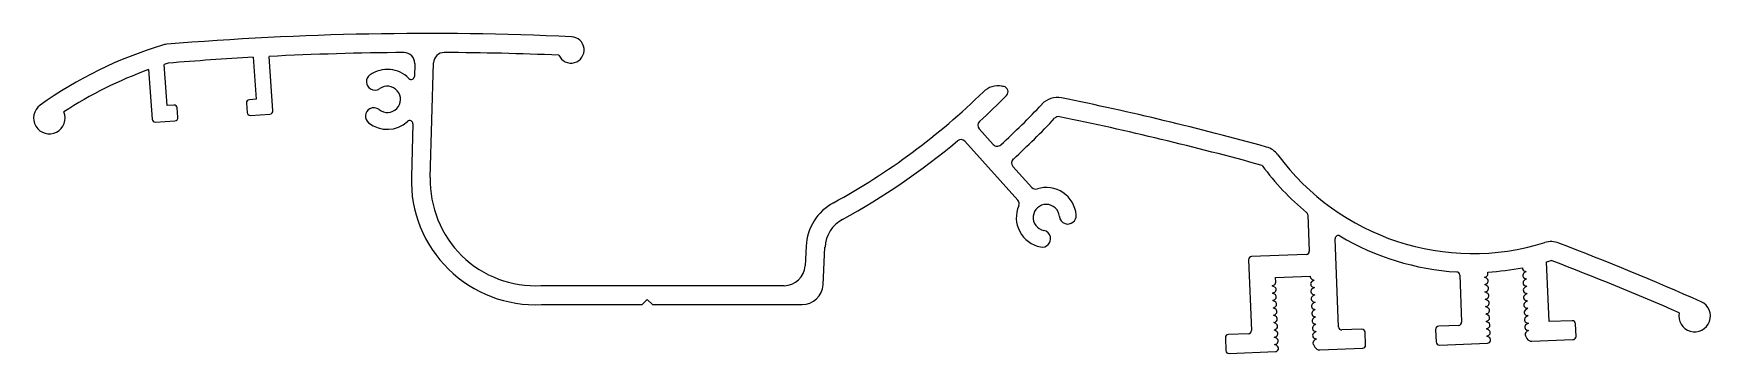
# Model space of a CAD drawing. Extents: x 769 to 928, y 484 to 515.
import ezdxf

# ---------------------------------------------------------------- set-up
doc = ezdxf.new("R2010")
doc.units = 0
doc.layers.get('0').update_dxf_attribs({"linetype": 'CONTINUOUS'})

msp = doc.modelspace()

# ---------------------------------------------------------------- linework, layer by layer
for p, q in [((781.37, 507.7), (781.09, 511.6)), ((789.57, 512.28), (789.85, 508.29)), ((791.43, 507.2), (791.07, 512.36)), ((804.91, 511.7), (804.88, 510.46)), ((806.39, 500.84), (806.71, 511.76)), ((779.62, 511.11), (779.95, 506.39)), ((800.7, 509.27), (800.7, 509.27)), ((782.02, 507.74), (781.37, 507.7)), ((782.4, 506.57), (782.34, 507.46)), ((788.92, 507.92), (788.98, 507.03)), ((789.85, 508.29), (789.2, 508.24)), ((789.3, 506.75), (791.15, 506.88)), ((800.65, 507.38), (800.65, 507.38)), ((780.27, 506.12), (782.12, 506.25)), ((804.74, 505.95), (804.59, 500.9)), ((859.89, 503.98), (858.55, 505.47)), ((857.19, 504.29), (862.22, 498.7)), ((863.56, 499.91), (861.76, 501.9)), ((889.78, 497.29), (889.92, 493.85)), ((866.72, 496.46), (866.72, 496.46)), ((842.11, 494.32), (842.01, 492.45)), ((843.72, 490.65), (843.9, 494.23)), ((865.32, 495.2), (865.32, 495.2)), ((892.71, 486.63), (892.38, 495.02)), ((884.15, 493.01), (884.42, 486.3)), ((889.63, 493.53), (884.44, 493.33)), ((912.71, 487.14), (912.48, 492.82)), ((886.72, 491.33), (890.02, 491.46)), ((886.74, 490.9), (886.72, 491.33)), ((890.02, 491.46), (890.02, 491.4)), ((890.38, 491.09), (890.19, 490.97)), ((890.25, 491.12), (890.38, 491.09)), ((904.22, 491.58), (904.4, 487.1)), ((906.56, 491.37), (906.69, 491.41)), ((906.76, 491.26), (906.56, 491.37)), ((906.9, 491.71), (906.89, 491.86)), ((910.18, 492.26), (910.18, 492.21)), ((910.54, 491.9), (910.35, 491.78)), ((910.57, 491.2), (910.37, 491.08)), ((910.41, 491.93), (910.54, 491.9)), ((910.44, 491.23), (910.57, 491.2)), ((840.01, 490.56), (816.91, 490.56)), ((826.51, 488.76), (827.01, 489.26)), ((827.01, 489.26), (827.51, 488.76)), ((886.4, 490.56), (886.53, 490.6)), ((886.6, 490.45), (886.4, 490.56)), ((886.43, 489.86), (886.56, 489.9)), ((886.63, 489.75), (886.43, 489.86)), ((890.41, 490.39), (890.21, 490.27)), ((890.44, 489.7), (890.24, 489.57)), ((890.28, 490.43), (890.41, 490.39)), ((890.31, 489.73), (890.44, 489.7)), ((906.59, 490.67), (906.71, 490.71)), ((906.79, 490.56), (906.59, 490.67)), ((906.62, 489.97), (906.74, 490.01)), ((906.82, 489.86), (906.62, 489.97)), ((906.64, 489.27), (906.77, 489.31)), ((906.85, 489.16), (906.64, 489.27)), ((910.6, 490.51), (910.4, 490.38)), ((910.62, 489.81), (910.43, 489.68)), ((910.47, 490.54), (910.6, 490.51)), ((910.49, 489.84), (910.62, 489.81)), ((816.96, 488.76), (826.51, 488.76)), ((827.51, 488.76), (841.72, 488.76)), ((886.46, 489.16), (886.58, 489.2)), ((886.66, 489.05), (886.46, 489.16)), ((886.48, 488.46), (886.61, 488.5)), ((886.69, 488.35), (886.48, 488.46)), ((886.51, 487.76), (886.64, 487.8)), ((886.72, 487.65), (886.51, 487.76)), ((890.47, 489), (890.27, 488.87)), ((890.49, 488.3), (890.3, 488.17)), ((890.34, 489.03), (890.47, 489)), ((890.36, 488.33), (890.49, 488.3)), ((906.67, 488.57), (906.8, 488.61)), ((906.88, 488.46), (906.67, 488.57)), ((906.7, 487.87), (906.83, 487.91)), ((906.9, 487.76), (906.7, 487.87)), ((910.65, 489.11), (910.46, 488.98)), ((910.68, 488.41), (910.49, 488.28)), ((910.71, 487.71), (910.51, 487.58)), ((910.52, 489.14), (910.65, 489.11)), ((910.55, 488.44), (910.68, 488.41)), ((910.58, 487.74), (910.71, 487.71)), ((927.16, 489.04), (927.16, 489.04)), ((886.54, 487.06), (886.67, 487.1)), ((886.75, 486.95), (886.54, 487.06)), ((886.57, 486.36), (886.7, 486.4)), ((886.77, 486.25), (886.57, 486.36)), ((890.52, 487.6), (890.33, 487.47)), ((890.55, 486.9), (890.36, 486.77)), ((890.58, 486.2), (890.38, 486.07)), ((890.39, 487.63), (890.52, 487.6)), ((890.42, 486.93), (890.55, 486.9)), ((890.45, 486.23), (890.58, 486.2)), ((894.92, 486.42), (893.02, 486.35)), ((895.28, 484.94), (895.23, 486.13)), ((901.93, 486.4), (901.98, 485.2)), ((904.12, 486.79), (902.22, 486.72)), ((906.73, 487.17), (906.86, 487.21)), ((906.93, 487.06), (906.73, 487.17)), ((906.76, 486.47), (906.88, 486.51)), ((906.96, 486.37), (906.76, 486.47)), ((910.74, 487.01), (910.54, 486.88)), ((910.77, 486.31), (910.57, 486.19)), ((910.61, 487.04), (910.74, 487.01)), ((910.63, 486.34), (910.77, 486.31)), ((914.91, 487.22), (912.71, 487.14)), ((915.27, 485.74), (915.22, 486.94)), ((881.95, 485.6), (881.99, 484.4)), ((884.13, 485.99), (882.23, 485.91)), ((886.6, 485.66), (886.72, 485.7)), ((886.8, 485.56), (886.6, 485.66)), ((886.62, 484.96), (886.75, 485)), ((886.83, 484.86), (886.62, 484.96)), ((890.31, 484.98), (890.45, 484.72)), ((890.61, 485.5), (890.41, 485.38)), ((890.48, 485.53), (890.61, 485.5)), ((890.91, 484.46), (895, 484.62)), ((902.29, 484.92), (906.86, 485.1)), ((906.78, 485.77), (906.91, 485.81)), ((906.99, 485.67), (906.78, 485.77)), ((910.47, 485.79), (910.61, 485.53)), ((911.07, 485.27), (914.98, 485.43)), ((882.31, 484.11), (886.7, 484.29))]:
    msp.add_line(p, q)
for centre, radius, start, end in [((792.55, 475.16), 40, 106.8912, 125.509), ((781.51, 511.52), 2, 94.7371, 106.8912), ((806.12, 214.54), 300, 87.3872, 94.7371), ((819.76, 512.98), 1.25, 203.6031, 88.2998), ((792.55, 475.16), 38.2, 106.8592, 107.4497), ((806.12, 214.54), 298.2, 93.1816, 94.7412), ((806.12, 214.54), 298.2, 90.4251, 92.8933), ((803.91, 511.73), 1, 358.2998, 90.4251), ((807.71, 511.73), 1, 89.6922, 178.2998), ((806.12, 214.54), 298.2, 87.5988, 89.6922), ((792.55, 475.16), 38.2, 109.7749, 123.3131), ((801.12, 509.95), 0.8, 125.3301, 238.2998), ((802.31, 508.28), 2.85, 44, 125.3301), ((804.58, 510.47), 0.3, 224, 358.2998), ((801.12, 509.95), 0.8, 238.2998, 305.3301), ((802.31, 508.28), 1.25, 231.2694, 125.3301), ((813.51, 555.47), 65, 298.6808, 314.3551), ((813.51, 555.47), 66.8, 312.4404, 315.5065), ((860.35, 507.56), 2, 79.5154, 134.3551), ((806.12, 214.54), 300, 79.4802, 79.5154), ((860.8, 509.01), 0.5, 315.5065, 79.4802), ((865.98, 506.46), 2, 78.4114, 136.9584), ((806.12, 214.54), 300, 74.5843, 78.4114), ((770.19, 506.5), 1.5, 125.509, 22.8762), ((782.04, 507.44), 0.3, 3.9982, 93.9982), ((789.22, 507.94), 0.3, 93.9982, 183.9982), ((789.28, 507.05), 0.3, 183.9982, 273.9982), ((791.13, 507.18), 0.3, 273.9982, 3.9982), ((801.03, 506.68), 0.8, 118.2998, 231.2694), ((801.03, 506.68), 0.8, 51.2694, 118.2998), ((813.51, 555.47), 69.8, 312.4281, 316.9584), ((780.25, 506.42), 0.3, 183.9982, 273.9982), ((782.1, 506.54), 0.3, 273.9982, 3.9982), ((802.31, 508.28), 2.85, 231.2694, 312.5996), ((804.44, 505.96), 0.3, 358.2998, 132.5996), ((858.92, 505.8), 0.5, 132.4404, 222.0147), ((813.51, 555.47), 71.6, 312.4121, 316.8247), ((866.09, 506.14), 0.5, 78.3791, 136.8247), ((806.12, 214.54), 298.2, 74.5709, 78.3791), ((813.51, 555.47), 66.8, 298.6808, 310.0563), ((856.82, 503.96), 0.5, 42.0147, 130.0563), ((860.26, 504.32), 0.5, 222.0147, 312.4281), ((885.33, 501.82), 2, 36.2957, 74.5843), ((862.13, 502.24), 0.5, 132.4121, 222.0147), ((905.48, 516.62), 24.8, 216.1356, 230.4028), ((905.48, 516.62), 23, 216.2957, 287.2887), ((816.39, 500.55), 11.8, 178.2998, 272.7641), ((816.39, 500.55), 10, 178.2998, 273.0026), ((863.93, 500.24), 0.5, 222.0147, 287.312), ((864.93, 497.04), 2.85, 4.9844, 107.312), ((847.1, 494.06), 5, 118.6808, 177), ((864.93, 497.04), 2.85, 156.7175, 259.0451), ((861.85, 498.37), 0.5, 336.7175, 42.0147), ((864.93, 497.04), 1.25, 4.9844, 259.0451), ((866.97, 497.22), 0.8, 252.0147, 4.9844), ((889.48, 497.28), 0.3, 2.2998, 50.4028), ((847.1, 494.06), 3.2, 118.6808, 177), ((864.54, 495.03), 0.8, 12.0147, 79.0451), ((866.97, 497.22), 0.8, 184.9844, 252.0147), ((864.54, 495.03), 0.8, 259.0451, 12.0147), ((892.68, 495.03), 0.3, 59.3238, 182.2998), ((905.48, 516.62), 24.8, 239.3238, 266.4422), ((912.91, 492.75), 2, 69.0001, 107.2887), ((806.12, 214.54), 300, 66.2042, 69.0001), ((840.01, 492.56), 2, 270, 357), ((884.45, 493.03), 0.3, 92.2998, 182.2998), ((889.62, 493.83), 0.3, 272.2998, 2.2998), ((905.48, 516.62), 24.8, 286.392, 287.4488), ((806.12, 214.54), 298.2, 66.4884, 69.0134), ((886.44, 490.89), 0.3, 287.6082, 2.2998), ((890.32, 491.42), 0.3, 182.2998, 256.9914), ((890.35, 490.72), 0.3, 122.2998, 256.9914), ((903.92, 491.56), 0.3, 2.2998, 86.4422), ((906.6, 491.69), 0.3, 287.6082, 2.2998), ((906.62, 491), 0.3, 287.6082, 62.2998), ((905.48, 516.62), 24.8, 273.2548, 280.9112), ((910.48, 492.23), 0.3, 182.2998, 256.9914), ((910.51, 491.53), 0.3, 122.2998, 256.9914), ((910.53, 490.83), 0.3, 122.2998, 256.9914), ((841.72, 490.76), 2, 270, 357), ((886.47, 490.19), 0.3, 287.6082, 62.2998), ((886.49, 489.49), 0.3, 287.6082, 62.2998), ((890.37, 490.02), 0.3, 122.2998, 256.9914), ((890.4, 489.32), 0.3, 122.2998, 256.9914), ((906.65, 490.3), 0.3, 287.6082, 62.2998), ((906.68, 489.6), 0.3, 287.6082, 62.2998), ((910.56, 490.13), 0.3, 122.2998, 256.9914), ((910.59, 489.43), 0.3, 122.2998, 256.9914), ((886.52, 488.79), 0.3, 287.6082, 62.2998), ((886.55, 488.09), 0.3, 287.6082, 62.2998), ((886.58, 487.39), 0.3, 287.6082, 62.2998), ((890.43, 488.62), 0.3, 122.2998, 256.9914), ((890.46, 487.92), 0.3, 122.2998, 256.9914), ((906.71, 488.9), 0.3, 287.6082, 62.2998), ((906.74, 488.2), 0.3, 287.6082, 62.2998), ((906.76, 487.5), 0.3, 287.6082, 62.2998), ((910.62, 488.73), 0.3, 122.2998, 256.9914), ((910.65, 488.03), 0.3, 122.2998, 256.9914), ((926.55, 487.67), 1.5, 167.8842, 65.8223), ((884.12, 486.29), 0.3, 272.2998, 2.2998), ((886.61, 486.69), 0.3, 287.6082, 62.2998), ((886.63, 485.99), 0.3, 287.6082, 62.2998), ((890.49, 487.22), 0.3, 122.2998, 256.9914), ((890.52, 486.52), 0.3, 122.2998, 256.9914), ((890.54, 485.82), 0.3, 122.2998, 256.9914), ((893.01, 486.65), 0.3, 182.2998, 272.2998), ((894.93, 486.12), 0.3, 2.2998, 92.2998), ((902.23, 486.42), 0.3, 92.2998, 182.2998), ((904.1, 487.09), 0.3, 272.2998, 2.2998), ((906.79, 486.8), 0.3, 287.6082, 62.2998), ((906.82, 486.1), 0.3, 287.6082, 62.2998), ((910.67, 487.33), 0.3, 122.2998, 256.9914), ((910.7, 486.63), 0.3, 122.2998, 256.9914), ((910.73, 485.93), 0.3, 122.2998, 208.5738), ((914.92, 486.93), 0.3, 2.2998, 92.2998), ((882.25, 485.61), 0.3, 92.2998, 182.2998), ((886.69, 484.59), 0.3, 272.2998, 62.2998), ((886.66, 485.29), 0.3, 287.6082, 62.2998), ((890.57, 485.12), 0.3, 122.2998, 208.5738), ((890.89, 484.96), 0.5, 208.5738, 272.2998), ((894.98, 484.92), 0.3, 272.2998, 2.2998), ((902.28, 485.22), 0.3, 182.2998, 272.2998), ((906.85, 485.4), 0.3, 272.2998, 62.2998), ((911.05, 485.77), 0.5, 208.5738, 272.2998), ((914.97, 485.73), 0.3, 272.2998, 2.2998), ((882.29, 484.41), 0.3, 182.2998, 272.2998)]:
    msp.add_arc(centre, radius, start, end)

doc.saveas('drawing.dxf')
